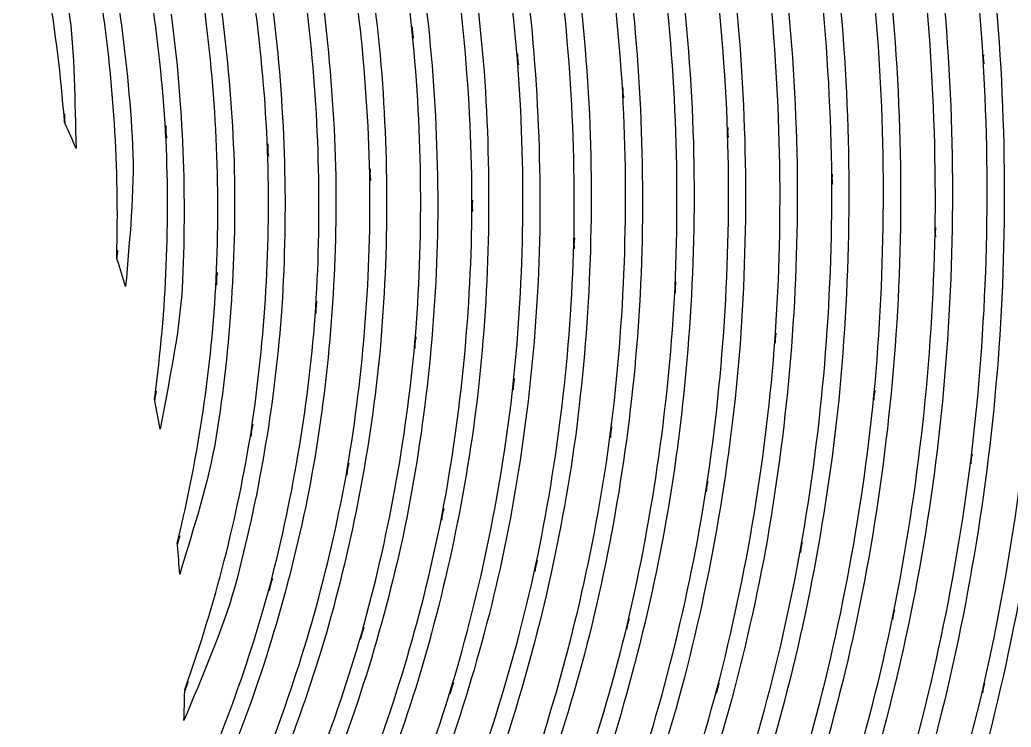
# Model space of a CAD drawing. Extents: x 1 to 1501, y -1248 to 252.
# Drawn here: x 1065.5 to 1318.7, y -507.6 to -326.9 of the extents above; entities that cross this region are included whole.
import ezdxf

# ---------------------------------------------------------------- set-up
doc = ezdxf.new("R2010")
doc.units = 0
doc.layers.add('Ebene_1', color=7, linetype='CONTINUOUS')

msp = doc.modelspace()

# ---------------------------------------------------------------- linework, layer by layer
at = {"layer": 'Ebene_1', "color": 7}
for p, q in [((1166.0212, -331.56578), (1165.7232, -328.69238)), ((1165.7332, -330.12718), (1165.7342, -330.12718)), ((1192.8541, -338.35559), (1192.6291, -335.57919)), ((1311.7504, -338.15779), (1311.6074, -335.81959)), ((1192.6091, -336.97119), (1192.6101, -336.97119)), ((1311.5774, -336.99059), (1311.5724, -336.99059)), ((1219.692, -346.82429), (1219.541, -344.14489)), ((1219.491, -345.50589), (1219.49, -345.50589)), ((1077.0912, -353.4745), (1076.9092, -350.8881)), ((1102.982, -357.1544), (1102.804, -353.9321)), ((1246.4475, -356.9877), (1246.3575, -354.3935)), ((1102.734, -355.5491), (1102.738, -355.5491)), ((1246.2775, -355.7003), (1246.2845, -355.7003)), ((1128.9785, -361.7223), (1128.8625, -358.6163)), ((1128.7725, -360.179), (1128.7725, -360.179)), ((1154.8856, -366.45301), (1154.8806, -366.45301)), ((1155.0516, -367.94201), (1155.0016, -364.95241)), ((1273.0324, -368.84171), (1273.0124, -366.33671)), ((1272.9074, -367.59691), (1272.9084, -367.59691)), ((1180.981, -374.37121), (1180.985, -374.37121)), ((1181.121, -375.83311), (1181.121, -372.94421)), ((1299.2744, -381.15712), (1299.2764, -381.15712)), ((1299.3664, -382.38632), (1299.4064, -379.96662)), ((1207.0109, -383.98392), (1207.0039, -383.98392)), ((1207.1039, -385.38762), (1207.1739, -382.60732)), ((1090.3915, -388.23382), (1090.4715, -385.73662)), ((1115.7538, -394.69013), (1115.9128, -391.47162)), ((1115.6758, -393.06922), (1115.6738, -393.06922)), ((1232.9007, -396.62113), (1233.0287, -393.93392)), ((1232.8387, -395.27563), (1232.8407, -395.27563)), ((1141.134, -401.95293), (1141.34, -398.85473)), ((1141.088, -400.37863), (1141.084, -400.37863)), ((1258.4554, -409.51823), (1258.6374, -406.93573)), ((1166.3962, -409.34373), (1166.3972, -409.34373)), ((1166.4072, -410.86384), (1166.6632, -407.87803)), ((1258.4284, -408.20373), (1258.4254, -408.20373)), ((1191.5082, -421.43434), (1191.8142, -418.56094)), ((1191.5272, -419.96854), (1191.5282, -419.96854)), ((1099.9848, -424.24944), (1100.3258, -421.80654)), ((1283.6536, -424.09044), (1283.8976, -421.59324)), ((1283.6576, -422.84574), (1283.6536, -422.84574)), ((1124.5334, -433.35425), (1125.0254, -430.17065)), ((1124.6264, -431.72555), (1124.6234, -431.72555)), ((1216.3456, -433.65275), (1216.7066, -430.89185)), ((1216.3966, -432.26845), (1216.3956, -432.26845)), ((1308.4264, -440.31455), (1308.7214, -437.90655)), ((1149.0062, -443.22676), (1149.5372, -440.16725)), ((1308.4654, -439.09315), (1308.4664, -439.09315)), ((1149.1262, -441.67176), (1149.1262, -441.67176)), ((1240.8379, -447.51926), (1241.2449, -444.86696)), ((1240.9189, -446.17766), (1240.9179, -446.17766)), ((1173.2184, -454.73556), (1173.7844, -451.79636)), ((1173.3654, -453.22716), (1173.3654, -453.22716)), ((1105.7547, -461.13757), (1106.3517, -458.71407)), ((1264.8929, -463.02217), (1265.3509, -460.46677)), ((1265.0019, -461.73477), (1265.0019, -461.73477)), ((1197.0768, -467.86527), (1197.6818, -465.04627)), ((1197.2478, -466.41897), (1197.2478, -466.41897)), ((1129.2142, -472.72398), (1130.0362, -469.61027)), ((1129.4782, -471.11477), (1129.4782, -471.11477)), ((1288.438, -480.13808), (1288.934, -477.68738)), ((1220.5018, -482.61978), (1221.1418, -479.91318)), ((1288.577, -478.87398), (1288.578, -478.87398)), ((1152.527, -485.10538), (1153.376, -482.11958)), ((1152.806, -483.58148), (1152.806, -483.58148)), ((1220.6998, -481.21218), (1220.6998, -481.21218)), ((1107.5965, -498.51429), (1108.4925, -496.04039)), ((1175.4008, -499.08039), (1176.2728, -496.21869)), ((1175.6988, -497.61079), (1175.6998, -497.61079)), ((1243.4074, -498.96799), (1244.0863, -496.37379)), ((1243.6284, -497.62629), (1243.6284, -497.62629)), ((1311.3784, -498.87109), (1311.9254, -496.50569)), ((1311.5414, -497.66899), (1311.5414, -497.66899))]:
    msp.add_line(p, q, dxfattribs=at)
for points in [[(1257.867, -228.26894), (1266.6707, -260.70194), (1272.5429, -293.85573), (1275.4328, -327.33528)], [(1311.5724, -336.99179), (1309.3426, -301.66097), (1303.9648, -266.60059), (1295.4957, -232.22534)], [(1287.31, -236.19487), (1295.5479, -270.09504), (1300.741, -304.66607), (1302.8244, -339.49169)], [(1316.7956, -245.87737), (1324.3782, -281.24329), (1328.7869, -317.20988), (1329.9757, -353.3621)], [(1165.7393, -330.12718), (1162.8087, -302.55387), (1157.393, -275.30704), (1149.5424, -248.71193)], [(1114.2817, -252.71753), (1122.0295, -277.49147), (1127.5012, -302.91687), (1130.6299, -328.68468)], [(1192.6091, -336.97089), (1190.1906, -308.07377), (1185.1707, -279.45781), (1177.5988, -251.46477)], [(1141.8168, -253.53961), (1149.388, -279.68148), (1154.5629, -306.45207), (1157.2926, -333.53179)], [(1169.7166, -256.01355), (1177.0235, -283.54799), (1181.8186, -311.68237), (1184.0561, -340.08109)], [(1219.49, -345.50619), (1217.6707, -315.27857), (1213.1375, -285.27737), (1205.9298, -255.86262)], [(1197.8953, -260.151), (1204.8493, -289.07963), (1209.1742, -318.57448), (1210.8312, -348.2823)], [(1246.2844, -355.699), (1245.1531, -324.16078), (1241.1896, -292.79288), (1234.4421, -261.96446)], [(1226.2643, -265.96749), (1232.779, -296.31067), (1236.5492, -327.17598), (1237.5327, -358.1936)], [(1272.9085, -367.59761), (1272.5575, -334.76559), (1269.2667, -302.03097), (1263.067, -269.78766)], [(1254.7455, -273.47075), (1260.7318, -305.22607), (1263.8548, -337.45039), (1264.079, -369.76451)], [(1299.2764, -381.15642), (1299.7894, -347.04359), (1297.2568, -312.95887), (1291.6956, -279.29822)], [(1283.2617, -282.7112), (1288.6244, -315.87897), (1291.0015, -349.4582), (1290.3772, -383.05322)], [(1076.8582, -352.5672), (1075.136, -329.93928), (1071.3337, -307.52107), (1065.4851, -285.5923)], [(1102.7374, -355.5491), (1101.3072, -331.64628), (1097.6875, -307.92867), (1091.9149, -284.68881)], [(1128.7749, -360.178), (1127.7234, -334.99989), (1124.3756, -309.97437), (1118.7667, -285.40517)], [(1154.8829, -366.45301), (1154.2959, -339.99359), (1151.3092, -313.64617), (1145.9488, -287.72888)], [(1084.1873, -289.48934), (1089.6833, -312.28127), (1093.0574, -335.52839), (1094.2886, -358.942)], [(1110.8694, -289.92752), (1116.2203, -314.04727), (1119.3419, -338.59889), (1120.2107, -363.28891)], [(1137.9082, -292.00595), (1143.0222, -317.44798), (1145.8023, -343.30159), (1146.2219, -369.24881)], [(1180.985, -374.37121), (1180.955, -346.64839), (1178.4155, -318.98638), (1173.3887, -291.72287)], [(1311.7158, -293.67722), (1316.3661, -328.24748), (1317.9115, -363.1639), (1316.3458, -398.00943)], [(1165.203, -295.69747), (1170.0014, -322.49428), (1172.3502, -349.6671), (1172.2331, -376.89161)], [(1207.0039, -383.98312), (1207.6169, -354.9893), (1205.612, -326.00418), (1201.0091, -297.37181)], [(1192.6954, -301.07966), (1197.085, -329.22518), (1198.909, -357.7073), (1198.1668, -386.18252)], [(1232.8407, -395.27553), (1234.1894, -365.02111), (1232.8107, -334.71329), (1228.7188, -304.70907)], [(1220.2849, -308.14087), (1224.1781, -337.64809), (1225.3973, -367.44241), (1223.9377, -397.16793)], [(1258.4254, -408.20893), (1260.5917, -376.73481), (1259.9336, -345.13219), (1256.4478, -313.77637)], [(1247.8937, -316.88888), (1251.2019, -347.75269), (1251.7203, -378.84742), (1249.4564, -409.80524)], [(1090.2445, -387.37582), (1090.8945, -364.68951), (1089.4585, -341.99869), (1085.9325, -319.57898)], [(1115.6692, -393.06922), (1116.7444, -369.14551), (1115.6292, -345.17869), (1112.315, -321.46058)], [(1077.9016, -323.83758), (1079.6797, -335.73529), (1079.3496, -347.7863), (1079.9064, -359.7912)], [(1104.1339, -325.45458), (1107.2152, -348.6929), (1108.1445, -372.15961), (1106.922, -395.57033)], [(1141.0805, -400.37863), (1142.6622, -375.23031), (1141.9505, -349.9925), (1138.94, -324.97378)], [(1283.6534, -422.84044), (1286.735, -390.14802), (1286.8863, -357.2493), (1284.0914, -324.53028)], [(1130.6299, -328.68468), (1133.426, -353.2188), (1133.9601, -377.95221), (1132.2468, -402.58503)], [(1165.7232, -328.69238), (1165.7732, -329.16938), (1165.6832, -329.65038), (1165.7332, -330.12718)], [(1275.4328, -327.33528), (1278.0634, -359.5431), (1277.7984, -391.91672), (1274.6458, -424.07884)], [(1165.7342, -330.12718), (1165.7842, -330.61418), (1165.9712, -331.07818), (1166.0212, -331.56578)], [(1166.4023, -409.34373), (1168.5824, -382.97302), (1168.3638, -356.4596), (1165.7393, -330.12718)], [(1157.2926, -333.53179), (1159.7215, -359.3757), (1159.7843, -385.38392), (1157.4906, -411.23994)], [(1192.6291, -335.57919), (1192.6691, -336.04219), (1192.5691, -336.50719), (1192.6091, -336.97119)], [(1311.6074, -335.81959), (1311.6274, -336.21059), (1311.5474, -336.59959), (1311.5774, -336.99059)], [(1191.5272, -419.96824), (1194.3941, -392.39102), (1194.7592, -364.61451), (1192.6091, -336.97089)], [(1192.6101, -336.97119), (1192.6501, -337.43919), (1192.8171, -337.88719), (1192.8541, -338.35559)], [(1308.4664, -439.09435), (1312.5447, -405.21943), (1313.5842, -371.05121), (1311.5724, -336.99179)], [(1311.5724, -336.99059), (1311.5924, -337.38459), (1311.7264, -337.76459), (1311.7504, -338.15779)], [(1184.0561, -340.08109), (1186.0282, -367.23231), (1185.5254, -394.50103), (1182.5632, -421.56224)], [(1302.8244, -339.49169), (1304.6926, -373.04031), (1303.5464, -406.68803), (1299.4122, -440.03545)], [(1219.541, -344.14489), (1219.571, -344.59889), (1219.461, -345.05189), (1219.491, -345.50589)], [(1216.3956, -432.26875), (1220.0358, -403.49793), (1221.0733, -374.46351), (1219.49, -345.50619)], [(1219.49, -345.50589), (1219.52, -345.95089), (1219.666, -346.37989), (1219.692, -346.82429)], [(1210.8312, -348.2823), (1212.2562, -376.73981), (1211.1002, -405.26163), (1207.3839, -433.50925)], [(1076.9092, -350.8881), (1076.9492, -351.4481), (1076.8292, -352.0073), (1076.8592, -352.5672)], [(1076.8482, -352.9472), (1076.8582, -352.8202), (1076.8682, -352.6942), (1076.8582, -352.5672)], [(1076.9682, -353.2112), (1076.9282, -353.1212), (1076.8882, -353.0362), (1076.8482, -352.9472)], [(1076.8592, -352.5672), (1076.8792, -352.7842), (1076.9192, -352.9972), (1076.9682, -353.2112)], [(1079.9064, -359.7912), (1079.0114, -357.6622), (1078.026, -355.5823), (1077.0912, -353.4745)], [(1102.804, -353.9321), (1102.834, -354.4721), (1102.714, -355.0091), (1102.734, -355.5491)], [(1246.3575, -354.3935), (1246.3675, -354.8305), (1246.2675, -355.2635), (1246.2775, -355.7003)], [(1099.9338, -423.43514), (1102.9569, -400.93803), (1103.8997, -378.21961), (1102.7374, -355.5491)], [(1102.738, -355.5491), (1102.768, -356.0901), (1102.952, -356.6127), (1102.982, -357.1544)], [(1240.9178, -446.17636), (1245.4199, -416.23714), (1247.2171, -385.95762), (1246.2844, -355.699)], [(1246.2845, -355.7003), (1246.3045, -356.1333), (1246.4325, -356.5543), (1246.4475, -356.9877)], [(1094.2886, -358.942), (1094.8146, -371.00381), (1093.4716, -383.01062), (1092.5165, -395.03523)], [(1128.8625, -358.6163), (1128.8825, -359.1393), (1128.7555, -359.6564), (1128.7725, -360.179)], [(1237.5327, -358.1936), (1238.3207, -387.94082), (1236.4247, -417.69734), (1231.8675, -447.10436)], [(1124.6258, -431.72455), (1128.1937, -408.05073), (1129.5878, -384.10572), (1128.7749, -360.178)], [(1128.7725, -360.179), (1128.7925, -360.699), (1128.9585, -361.2025), (1128.9785, -361.7223)], [(1120.2107, -363.28891), (1120.8457, -386.71482), (1119.3177, -410.14484), (1115.6583, -433.29215)], [(1149.1285, -441.67176), (1153.3321, -416.82534), (1155.2607, -391.65182), (1154.8829, -366.45301)], [(1155.0016, -364.95241), (1155.0116, -365.45541), (1154.8776, -365.95041), (1154.8856, -366.45301)], [(1154.8806, -366.45301), (1154.8906, -366.95301), (1155.0416, -367.44101), (1155.0516, -367.94201)], [(1273.0124, -366.33671), (1273.0124, -366.75871), (1272.9054, -367.17471), (1272.9074, -367.59691)], [(1146.2219, -369.24881), (1146.4389, -393.94502), (1144.3921, -418.60444), (1140.1107, -442.92816)], [(1265.002, -461.73537), (1270.4521, -430.65475), (1273.1002, -399.15123), (1272.9085, -367.59761)], [(1272.9084, -367.59691), (1272.9084, -368.01491), (1273.0294, -368.42391), (1273.0324, -368.84171)], [(1264.079, -369.76451), (1264.149, -400.81333), (1261.4139, -431.79785), (1255.9243, -462.35517)], [(1173.3654, -453.22716), (1178.2908, -427.22565), (1180.8438, -400.83383), (1180.985, -374.37121)], [(1181.121, -372.94421), (1181.121, -373.42321), (1180.984, -373.89221), (1180.981, -374.37121)], [(1180.985, -374.37121), (1180.985, -374.86121), (1181.122, -375.34221), (1181.121, -375.83311)], [(1172.2331, -376.89161), (1171.9471, -402.84093), (1169.2934, -428.70505), (1164.3111, -454.17336)], [(1288.578, -478.87338), (1295.0582, -446.68426), (1298.6386, -413.98464), (1299.2764, -381.15642)], [(1299.2764, -381.15712), (1299.2664, -381.56912), (1299.3764, -381.97412), (1299.3664, -382.38632)], [(1299.4064, -379.96662), (1299.3964, -380.36662), (1299.2824, -380.75662), (1299.2744, -381.15712)], [(1197.2478, -466.41817), (1202.9841, -439.28945), (1206.2531, -411.70164), (1207.0039, -383.98312)], [(1207.0039, -383.98392), (1206.9939, -384.45392), (1207.1119, -384.91792), (1207.1039, -385.38762)], [(1207.1739, -382.60732), (1207.1639, -383.07032), (1207.0239, -383.52132), (1207.0109, -383.98392)], [(1290.3772, -383.05322), (1289.6292, -415.36264), (1285.9759, -447.53536), (1279.4772, -479.19198)], [(1090.2045, -387.70582), (1090.2145, -387.59582), (1090.2445, -387.48682), (1090.2445, -387.37582)], [(1090.2545, -387.37682), (1090.2445, -387.56482), (1090.2745, -387.75182), (1090.2845, -387.93882)], [(1090.4715, -385.73662), (1090.4515, -386.28962), (1090.2755, -386.82452), (1090.2545, -387.37682)], [(1198.1668, -386.18252), (1197.2898, -413.39214), (1193.9394, -440.46235), (1188.1624, -467.06657)], [(1090.2845, -387.93882), (1090.2545, -387.85882), (1090.2345, -387.78382), (1090.2045, -387.70582)], [(1092.5165, -395.03523), (1091.8315, -392.75712), (1091.1204, -390.49252), (1090.3915, -388.23382)], [(1115.9128, -391.47162), (1115.8828, -392.01062), (1115.7048, -392.53042), (1115.6758, -393.06922)], [(1105.7967, -460.26897), (1111.1499, -438.21935), (1114.4558, -415.72944), (1115.6692, -393.06922)], [(1115.6738, -393.06922), (1115.6538, -393.61122), (1115.7778, -394.14863), (1115.7538, -394.69013)], [(1233.0287, -393.93392), (1233.0087, -394.38593), (1232.8607, -394.82393), (1232.8387, -395.27563)], [(1106.922, -395.57033), (1106.182, -407.67643), (1103.4409, -419.50974), (1101.3614, -431.44635)], [(1223.9377, -397.16793), (1222.3785, -425.60905), (1218.2452, -453.84496), (1211.599, -481.54178)], [(1220.6998, -481.21208), (1227.3225, -452.98936), (1231.3926, -424.22934), (1232.8407, -395.27553)], [(1232.8407, -395.27563), (1232.8207, -395.72563), (1232.9207, -396.17163), (1232.9007, -396.62113)], [(1311.5414, -497.67119), (1319.1393, -464.40347), (1323.7498, -430.52405), (1325.307, -396.43723)], [(1141.34, -398.85473), (1141.31, -399.36973), (1141.124, -399.86393), (1141.088, -400.37863)], [(1316.3458, -398.00943), (1314.6968, -431.57865), (1310.0414, -464.93007), (1302.4405, -497.66899)], [(1132.2468, -402.58503), (1130.4298, -425.95575), (1126.4609, -449.09996), (1120.3968, -471.74298)], [(1129.4747, -471.11477), (1135.4978, -447.93816), (1139.3894, -424.26454), (1141.0805, -400.37863)], [(1141.084, -400.37863), (1141.054, -400.90363), (1141.164, -401.42793), (1141.134, -401.95293)], [(1258.6374, -406.93573), (1258.6074, -407.36373), (1258.4594, -407.77573), (1258.4284, -408.20373)], [(1152.8111, -483.58148), (1159.5928, -459.29927), (1164.1462, -434.45365), (1166.4023, -409.34373)], [(1166.3972, -409.34373), (1166.3572, -409.84974), (1166.4572, -410.35794), (1166.4072, -410.86384)], [(1166.6632, -407.87803), (1166.6232, -408.37403), (1166.4402, -408.84803), (1166.3962, -409.34373)], [(1249.4564, -409.80524), (1247.1311, -439.46765), (1242.1332, -468.85477), (1234.5275, -497.61859)], [(1243.6284, -497.63149), (1251.2331, -468.32667), (1256.1916, -438.40265), (1258.4254, -408.20893)], [(1258.4254, -408.20373), (1258.3954, -408.64173), (1258.4854, -409.07973), (1258.4554, -409.51823)], [(1157.4906, -411.23994), (1155.1268, -435.81955), (1150.5112, -460.12747), (1143.7133, -483.86838)], [(1175.6988, -497.61049), (1183.3181, -472.26068), (1188.6203, -446.27636), (1191.5272, -419.96824)], [(1191.5282, -419.96854), (1191.4782, -420.45554), (1191.5582, -420.94754), (1191.5082, -421.43434)], [(1191.8142, -418.56094), (1191.7642, -419.03794), (1191.5802, -419.49194), (1191.5272, -419.96854)], [(1100.3258, -421.80654), (1100.2458, -422.36054), (1100.0138, -422.88124), (1099.9338, -423.43514)], [(1182.5632, -421.56224), (1179.5652, -447.34266), (1174.2174, -472.78998), (1166.5989, -497.60309)], [(1265.9558, -515.6211), (1274.623, -485.28538), (1280.5466, -454.23746), (1283.6534, -422.84044)], [(1283.6536, -422.84574), (1283.6136, -423.25974), (1283.6936, -423.67674), (1283.6536, -424.09044)], [(1283.8976, -421.59324), (1283.8576, -422.01724), (1283.6996, -422.42224), (1283.6576, -422.84574)], [(1099.8638, -423.72214), (1099.8938, -423.63214), (1099.9238, -423.53314), (1099.9338, -423.43514)], [(1099.9138, -423.93514), (1099.8938, -423.86514), (1099.8738, -423.79314), (1099.8638, -423.72214)], [(1099.9338, -423.43514), (1099.9138, -423.60114), (1099.9138, -423.76814), (1099.9138, -423.93514)], [(1101.3614, -431.44635), (1100.9094, -429.04445), (1100.4854, -426.63415), (1099.9848, -424.24944)], [(1274.6458, -424.07884), (1271.4673, -454.95896), (1265.5103, -485.48548), (1256.859, -515.3007)], [(1125.0254, -430.17065), (1124.9454, -430.70065), (1124.7104, -431.19595), (1124.6264, -431.72555)], [(1107.7735, -497.55169), (1115.4075, -476.17288), (1121.0514, -454.14266), (1124.6258, -431.72455)], [(1124.6234, -431.72555), (1124.5434, -432.26455), (1124.6134, -432.81565), (1124.5334, -433.35425)], [(1198.0737, -513.2187), (1206.6115, -486.84268), (1212.7482, -459.75057), (1216.3956, -432.26875)], [(1216.3956, -432.26845), (1216.3356, -432.72745), (1216.4056, -433.19345), (1216.3456, -433.65275)], [(1216.7066, -430.89185), (1216.6466, -431.35985), (1216.4586, -431.80085), (1216.3966, -432.26845)], [(1115.6583, -433.29215), (1113.6466, -445.31366), (1109.7992, -456.89167), (1106.3287, -468.56717)], [(1207.3839, -433.50925), (1203.668, -460.47667), (1197.5055, -487.04659), (1188.9806, -512.9004)], [(1308.7214, -437.90655), (1308.6714, -438.30855), (1308.5154, -438.69055), (1308.4654, -439.09315)], [(1149.5372, -440.16725), (1149.4472, -440.68026), (1149.2172, -441.15826), (1149.1262, -441.67176)], [(1299.4122, -440.03545), (1295.2903, -472.09148), (1288.2974, -503.7061), (1278.5232, -534.51442)], [(1287.597, -535.17102), (1297.4083, -503.8341), (1304.3989, -471.67868), (1308.4664, -439.09435)], [(1308.4664, -439.09315), (1308.4164, -439.49815), (1308.4764, -439.90915), (1308.4264, -440.31455)], [(1140.1107, -442.92816), (1135.8615, -465.98127), (1129.4885, -488.58899), (1121.0909, -510.4769)], [(1130.194, -510.7948), (1138.6067, -488.38079), (1144.9503, -465.24497), (1149.1285, -441.67176)], [(1149.1262, -441.67176), (1149.0362, -442.18576), (1149.0962, -442.71336), (1149.0062, -443.22676)], [(1241.2449, -444.86696), (1241.1749, -445.31296), (1240.9889, -445.73196), (1240.9189, -446.17766)], [(1231.8675, -447.10436), (1227.3443, -475.23738), (1220.2783, -502.896), (1210.7691, -529.75661)], [(1219.8466, -530.40281), (1229.3908, -503.0158), (1236.4475, -474.83098), (1240.9178, -446.17636)], [(1240.9179, -446.17766), (1240.8479, -446.62166), (1240.9079, -447.07566), (1240.8379, -447.51926)], [(1152.0926, -525.61521), (1161.3721, -502.18319), (1168.4988, -477.95658), (1173.3654, -453.22716)], [(1173.3654, -453.22716), (1173.2754, -453.72416), (1173.3154, -454.23846), (1173.2184, -454.73556)], [(1173.7844, -451.79636), (1173.6944, -452.28536), (1173.4614, -452.73836), (1173.3654, -453.22716)], [(1164.3111, -454.17336), (1159.3921, -478.37118), (1152.2553, -502.06229), (1143.015, -524.95991)], [(1323.6707, -457.64387), (1318.5227, -490.84619), (1310.4116, -523.51511), (1299.4354, -555.27153)], [(1308.4858, -556.22033), (1319.5197, -523.93291), (1327.6389, -490.72829), (1332.7521, -456.99507)], [(1105.6807, -460.59497), (1105.7107, -460.48397), (1105.7707, -460.38097), (1105.7967, -460.26897)], [(1105.7107, -460.84297), (1105.7007, -460.76297), (1105.6907, -460.67797), (1105.6807, -460.59497)], [(1105.8007, -460.26897), (1105.7507, -460.45697), (1105.7407, -460.65097), (1105.7107, -460.84297)], [(1106.3517, -458.71407), (1106.2197, -459.24907), (1105.9357, -459.73467), (1105.8007, -460.26897)], [(1265.3509, -460.46677), (1265.2709, -460.89977), (1265.0799, -461.30277), (1265.0019, -461.73477)], [(1106.3287, -468.56717), (1106.1277, -466.09297), (1106.0057, -463.59727), (1105.7547, -461.13757)], [(1255.9243, -462.35517), (1250.5122, -491.61949), (1242.4668, -520.32811), (1231.8946, -548.14442)], [(1240.9451, -549.09893), (1251.5687, -520.75721), (1259.6234, -491.52279), (1265.002, -461.73537)], [(1265.0019, -461.73477), (1264.9319, -462.15977), (1264.9719, -462.59677), (1264.8929, -463.02217)], [(1197.6818, -465.04627), (1197.5808, -465.51627), (1197.3498, -465.94927), (1197.2478, -466.41897)], [(1188.1624, -467.06657), (1182.4876, -492.39009), (1174.5134, -517.1345), (1164.346, -541.00952)], [(1173.3926, -541.97042), (1183.6178, -517.5612), (1191.6085, -492.27519), (1197.2478, -466.41817)], [(1197.2478, -466.41897), (1197.1468, -466.89497), (1197.1778, -467.38997), (1197.0768, -467.86527)], [(1130.0362, -469.61027), (1129.8992, -470.12827), (1129.6172, -470.59727), (1129.4782, -471.11477)], [(1105.8327, -534.82472), (1115.6594, -514.359), (1123.5763, -493.03709), (1129.4747, -471.11477)], [(1120.3968, -471.74298), (1117.1332, -483.50738), (1111.9978, -494.59959), (1107.4105, -505.9012)], [(1129.4782, -471.11477), (1129.3412, -471.64178), (1129.3542, -472.19728), (1129.2142, -472.72398)], [(1288.934, -477.68738), (1288.854, -478.09338), (1288.661, -478.46838), (1288.577, -478.87398)], [(1221.1418, -479.91318), (1221.0358, -480.35918), (1220.8068, -480.76618), (1220.6998, -481.21218)], [(1279.4772, -479.19198), (1273.088, -509.571), (1263.9772, -539.30892), (1252.256, -568.05224)], [(1261.2638, -569.33514), (1273.0615, -540.05882), (1282.2059, -509.7866), (1288.578, -478.87338)], [(1288.578, -478.87398), (1288.498, -479.28998), (1288.528, -479.72198), (1288.438, -480.13808)], [(1126.7573, -550.34303), (1137.4681, -528.93021), (1146.1904, -506.5899), (1152.8111, -483.58148)], [(1152.806, -483.58148), (1152.667, -484.07948), (1152.668, -484.60738), (1152.527, -485.10538)], [(1153.376, -482.11958), (1153.233, -482.62358), (1152.951, -483.07758), (1152.806, -483.58148)], [(1211.599, -481.54178), (1205.0845, -507.9737), (1196.1766, -533.74932), (1184.9984, -558.57143)], [(1194.0138, -559.83543), (1205.2662, -534.48552), (1214.2017, -508.1758), (1220.6998, -481.21208)], [(1220.6998, -481.21218), (1220.5918, -481.67418), (1220.6098, -482.15818), (1220.5018, -482.61978)], [(1143.7133, -483.86838), (1137.0763, -506.3571), (1128.3753, -528.17861), (1117.7331, -549.07113)], [(1108.4925, -496.04039), (1108.3015, -496.56639), (1107.9645, -497.02739), (1107.7715, -497.55269)], [(1176.2728, -496.21869), (1176.1258, -496.69969), (1175.8468, -497.12969), (1175.6988, -497.61079)], [(1107.4105, -505.9012), (1107.4705, -503.437), (1107.5915, -500.99069), (1107.5965, -498.51429)], [(1107.7715, -497.55269), (1107.6915, -497.76369), (1107.6585, -497.98669), (1107.6045, -498.20369)], [(1107.6045, -498.20369), (1107.6046, -498.09569), (1107.6145, -497.98969), (1107.6145, -497.88169)], [(1107.6145, -497.88169), (1107.6645, -497.76869), (1107.7315, -497.66669), (1107.7735, -497.55169)], [(1166.5989, -497.60309), (1159.178, -521.15291), (1149.6102, -543.96822), (1138.0245, -565.77224)], [(1146.9809, -567.36564), (1158.6562, -545.03492), (1168.2732, -521.69221), (1175.6988, -497.61049)], [(1175.6998, -497.61079), (1175.5558, -498.09079), (1175.5468, -498.60079), (1175.4008, -499.08039)], [(1234.5275, -497.61859), (1227.0917, -525.11721), (1217.1795, -551.88143), (1204.9178, -577.59514)], [(1213.8751, -579.19404), (1226.2267, -552.95413), (1236.1879, -525.66281), (1243.6284, -497.63149)], [(1243.6284, -497.62629), (1243.5144, -498.06629), (1243.5224, -498.52829), (1243.4074, -498.96799)], [(1244.0863, -496.37379), (1243.9733, -496.80479), (1243.7434, -497.19579), (1243.6284, -497.62629)], [(1302.4405, -497.66899), (1294.9921, -529.11581), (1284.7285, -559.83003), (1271.7878, -589.44145)], [(1280.7607, -591.01025), (1293.7868, -560.87823), (1304.0904, -529.64031), (1311.5414, -497.67119)], [(1311.5414, -497.66899), (1311.4514, -498.06399), (1311.4714, -498.47599), (1311.3784, -498.87109)], [(1311.9254, -496.50569), (1311.8354, -496.90469), (1311.6344, -497.27069), (1311.5414, -497.66899)]]:
    msp.add_open_spline(points, degree=3, dxfattribs=at)

doc.saveas('drawing.dxf')
